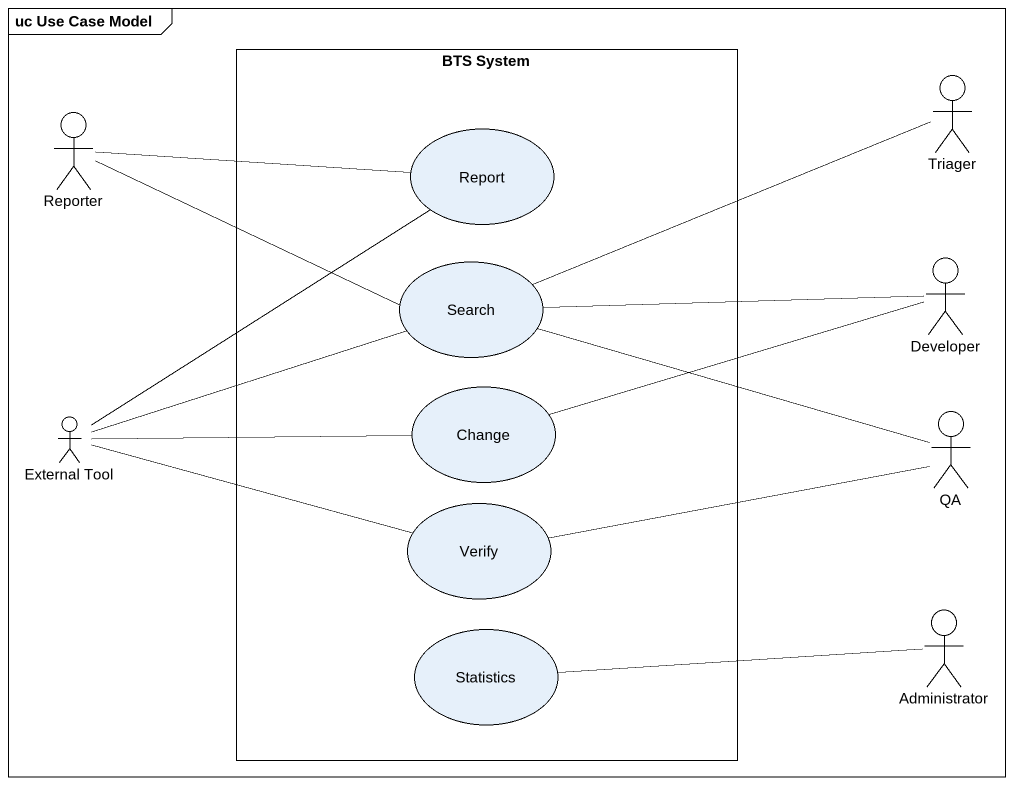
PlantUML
@startuml
mainframe uc Use Case Model
rectangle "BTS System" as BTS_System {
  usecase Report
  usecase Search
  usecase Change
  usecase Verify
  usecase Statistics
}
actor Triager
actor Reporter
actor Developer
actor QA
actor "External Tool" as External_Tool
actor Administrator
Triager -left- Search
Reporter -right- Report
Reporter -right- Search
Developer -left- Search
Developer -left- Change
QA -left- Search
QA -left- Verify
External_Tool -up- Report
External_Tool -right- Search
External_Tool -right- Change
External_Tool -right- Verify
Administrator -left- Statistics
@enduml
